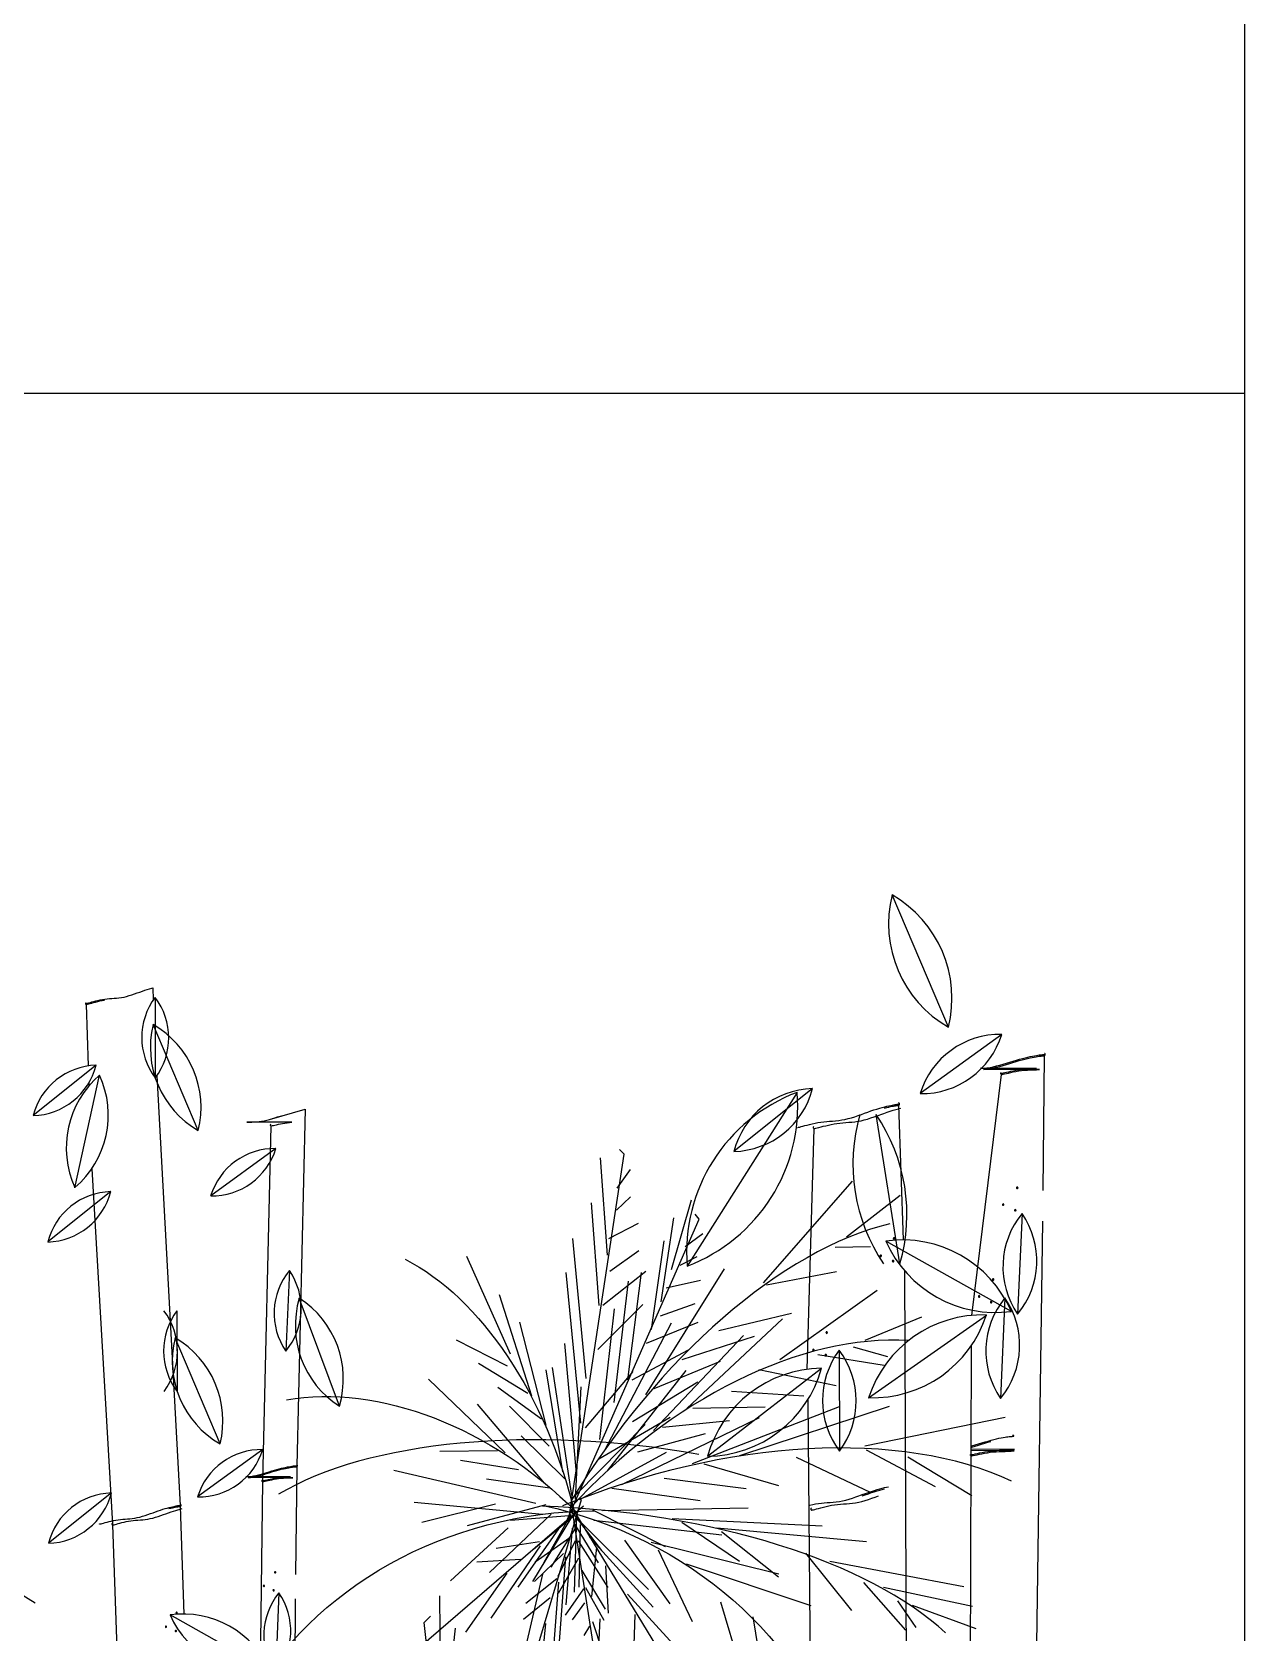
# Model space of a CAD drawing. Header units: millimetres. Extents: x 0 to 25200, y 0 to 17820.
# Drawn here: x 11292 to 12000, y 3987 to 4921 of the extents above; entities that cross this region are included whole.
import ezdxf

# ---------------------------------------------------------------- set-up
doc = ezdxf.new("R2010")
doc.units = ezdxf.units.MM
doc.header["$LTSCALE"] = 100
doc.header["$MEASUREMENT"] = 0
doc.layers.add('CO-TREE', color=251, linetype='Continuous')
doc.layers.add('TB-FORM', color=7, linetype='Continuous')

# ---------------------------------------------------------------- blocks, each defined once
blk = doc.blocks.new('T-134')
at = {"layer": 'CO-TREE'}
for p, q in [((1327.76, 1699.67), (1294.9, 1776.94)), ((849.81, 1718.13), (851.35, 1718.61)), ((851.35, 1718.61), (852.9, 1719.13)), ((852.9, 1719.13), (854.44, 1719.68)), ((854.44, 1719.68), (855.96, 1720.22)), ((855.96, 1720.22), (857.46, 1720.76)), ((857.46, 1720.76), (858.91, 1721.28)), ((858.91, 1721.28), (860.33, 1721.75)), ((860.33, 1721.75), (861.68, 1722.18)), ((861.68, 1722.18), (862.97, 1722.57)), ((862.97, 1722.57), (863.61, 1722.75)), ((863.61, 1722.75), (863.86, 1715.61)), ((824.45, 1713.84), (824.37, 1713.72)), ((824.62, 1714), (824.45, 1713.84)), ((824.63, 1713.61), (824.77, 1713.62)), ((824.65, 1713.04), (825.88, 1677.13)), ((824.73, 1713.03), (825.04, 1713.08)), ((824.77, 1713.62), (825.14, 1713.68)), ((825.04, 1713.08), (825.55, 1713.19)), ((825.14, 1713.68), (825.65, 1713.79)), ((825.55, 1713.19), (826.21, 1713.35)), ((825.65, 1713.79), (826.31, 1713.95)), ((826.21, 1713.35), (827.02, 1713.57)), ((826.31, 1713.95), (827.12, 1714.17)), ((827.02, 1713.57), (827.96, 1713.83)), ((827.12, 1714.17), (828.06, 1714.43)), ((827.96, 1713.83), (829.03, 1714.12)), ((828.06, 1714.43), (829.13, 1714.72)), ((829.03, 1714.12), (830.19, 1714.42)), ((829.13, 1714.72), (830.29, 1715.02)), ((830.19, 1714.42), (831.43, 1714.72)), ((830.29, 1715.02), (831.53, 1715.32)), ((831.43, 1714.72), (832.73, 1715.01)), ((831.53, 1715.32), (832.83, 1715.61)), ((832.73, 1715.01), (834.07, 1715.27)), ((832.83, 1715.61), (834.16, 1715.87)), ((834.07, 1715.27), (835.42, 1715.49)), ((834.16, 1715.87), (835.52, 1716.09)), ((835.52, 1716.09), (836.88, 1716.25)), ((836.88, 1716.25), (838.25, 1716.38)), ((838.25, 1716.38), (839.62, 1716.49)), ((839.62, 1716.49), (841.01, 1716.59)), ((841.01, 1716.59), (842.42, 1716.71)), ((842.42, 1716.71), (843.84, 1716.87)), ((843.84, 1716.87), (845.29, 1717.07)), ((845.29, 1717.07), (846.77, 1717.34)), ((846.77, 1717.34), (848.27, 1717.7)), ((848.27, 1717.7), (849.81, 1718.13)), ((864.93, 1717.12), (865.04, 1670.1)), ((890.08, 1639.44), (863.79, 1701.25)), ((1358.86, 1695.56), (1311.32, 1660.99)), ((1367.42, 1680.51), (1369.21, 1681.02)), ((1369.21, 1681.02), (1370.92, 1681.49)), ((1370.76, 1680.74), (1372.4, 1681.15)), ((1370.92, 1681.49), (1372.56, 1681.9)), ((1372.4, 1681.15), (1373.94, 1681.52)), ((1372.56, 1681.9), (1374.09, 1682.26)), ((1373.94, 1681.52), (1375.37, 1681.84)), ((1374.09, 1682.26), (1375.53, 1682.58)), ((1375.37, 1681.84), (1376.69, 1682.11)), ((1375.53, 1682.58), (1376.85, 1682.85)), ((1376.69, 1682.11), (1377.88, 1682.34)), ((1376.85, 1682.85), (1378.03, 1683.08)), ((1377.88, 1682.34), (1378.93, 1682.53)), ((1378.03, 1683.08), (1379.08, 1683.27)), ((1378.93, 1682.53), (1379.83, 1682.67)), ((1379.08, 1683.27), (1379.99, 1683.41)), ((1379.83, 1682.67), (1380.6, 1682.78)), ((1379.99, 1683.41), (1380.76, 1683.52)), ((1380.6, 1682.78), (1381.26, 1682.86)), ((1380.76, 1683.52), (1381.41, 1683.6)), ((1381.26, 1682.86), (1381.81, 1682.91)), ((1381.41, 1683.6), (1381.96, 1683.66)), ((1381.81, 1682.91), (1382.27, 1682.95)), ((1381.96, 1683.66), (1382.43, 1683.69)), ((1382.27, 1682.95), (1382.66, 1682.98)), ((1382.43, 1683.69), (1382.82, 1683.72)), ((1382.66, 1682.98), (1383, 1683)), ((1383.7, 1683.07), (1382.8, 1604.5)), ((1382.82, 1683.72), (1383.16, 1683.74)), ((1383, 1683), (1383.3, 1683.02)), ((1383.16, 1683.74), (1383.45, 1683.76)), ((1383.3, 1683.02), (1383.57, 1683.05)), ((1383.45, 1683.76), (1383.72, 1683.79)), ((1383.57, 1683.05), (1383.8, 1683.09)), ((1384.02, 1684.3), (1383.72, 1684.46)), ((1383.72, 1683.79), (1383.96, 1683.83)), ((1383.8, 1683.09), (1383.98, 1683.14)), ((1383.96, 1683.83), (1384.13, 1683.89)), ((1383.98, 1683.14), (1384.09, 1683.21)), ((1384.2, 1684.16), (1384.02, 1684.3)), ((1384.09, 1683.21), (1384.09, 1683.22)), ((1384.13, 1683.89), (1384.24, 1683.96)), ((1384.27, 1684.05), (1384.2, 1684.16)), ((1384.24, 1683.96), (1384.27, 1684.05)), ((830.52, 1677.54), (793.79, 1648.17)), ((818.11, 1606.12), (832.54, 1671.73)), ((1358.59, 1672.19), (1341.25, 1531.61)), ((1346.55, 1675.76), (1348.34, 1675.87)), ((1379.22, 1675.69), (1346.55, 1675.76)), ((1348.18, 1675.12), (1350, 1675.3)), ((1380.82, 1675.01), (1348.18, 1675.12)), ((1348.34, 1675.87), (1350.16, 1676.04)), ((1350, 1675.3), (1351.86, 1675.55)), ((1350.16, 1676.04), (1352.02, 1676.3)), ((1351.86, 1675.55), (1353.77, 1675.91)), ((1352.02, 1676.3), (1353.92, 1676.66)), ((1353.77, 1675.91), (1355.7, 1676.36)), ((1353.92, 1676.66), (1355.86, 1677.1)), ((1355.7, 1676.36), (1357.66, 1676.87)), ((1355.86, 1677.1), (1357.82, 1677.62)), ((1357.66, 1676.87), (1359.62, 1677.44)), ((1357.82, 1677.62), (1359.78, 1678.18)), ((1358.38, 1673.2), (1358.28, 1673.05)), ((1358.6, 1673.39), (1358.38, 1673.2)), ((1358.6, 1672.9), (1358.76, 1672.9)), ((1358.68, 1672.17), (1359.08, 1672.21)), ((1358.76, 1672.9), (1359.23, 1672.96)), ((1359.08, 1672.21), (1359.72, 1672.32)), ((1359.23, 1672.96), (1359.88, 1673.07)), ((1359.62, 1677.44), (1361.58, 1678.03)), ((1359.72, 1672.32), (1360.55, 1672.49)), ((1359.78, 1678.18), (1361.73, 1678.77)), ((1359.88, 1673.07), (1360.71, 1673.24)), ((1360.55, 1672.49), (1361.57, 1672.72)), ((1360.71, 1673.24), (1361.73, 1673.46)), ((1361.57, 1672.72), (1362.77, 1672.99)), ((1361.58, 1678.03), (1363.51, 1678.62)), ((1361.73, 1678.77), (1363.67, 1679.37)), ((1361.73, 1673.46), (1362.93, 1673.73)), ((1362.77, 1672.99), (1364.12, 1673.29)), ((1362.93, 1673.73), (1364.27, 1674.03)), ((1363.51, 1678.62), (1365.41, 1679.21)), ((1363.67, 1679.37), (1365.56, 1679.96)), ((1364.12, 1673.29), (1365.58, 1673.6)), ((1364.27, 1674.03), (1365.74, 1674.34)), ((1365.41, 1679.21), (1367.26, 1679.77)), ((1365.56, 1679.96), (1367.42, 1680.51)), ((1365.58, 1673.6), (1367.15, 1673.9)), ((1365.74, 1674.34), (1367.31, 1674.65)), ((1367.15, 1673.9), (1368.79, 1674.19)), ((1367.26, 1679.77), (1369.05, 1680.28)), ((1367.31, 1674.65), (1368.94, 1674.93)), ((1368.79, 1674.19), (1370.47, 1674.44)), ((1368.94, 1674.93), (1370.63, 1675.18)), ((1369.05, 1680.28), (1370.76, 1680.74)), ((1370.47, 1674.44), (1372.18, 1674.63)), ((1370.63, 1675.18), (1372.34, 1675.37)), ((1372.18, 1674.63), (1373.89, 1674.76)), ((1372.34, 1675.37), (1374.05, 1675.5)), ((1373.89, 1674.76), (1375.6, 1674.84)), ((1374.05, 1675.5), (1375.76, 1675.58)), ((1375.6, 1674.84), (1377.32, 1674.89)), ((1375.76, 1675.58), (1377.48, 1675.64)), ((1377.32, 1674.89), (1379.06, 1674.94)), ((1377.48, 1675.64), (1379.22, 1675.69)), ((1379.06, 1674.94), (1380.82, 1675.01)), ((826.22, 1667.22), (826.28, 1665.43)), ((866.01, 1671.46), (879.58, 1420.82)), ((1248.47, 1663.92), (1202.57, 1627.21)), ((1239.51, 1661.73), (1175.29, 1560.42)), ((1287.65, 1652.48), (1289.17, 1652.91)), ((1289.17, 1652.91), (1290.59, 1653.3)), ((1290.46, 1652.55), (1291.77, 1652.88)), ((1290.59, 1653.3), (1291.89, 1653.63)), ((1291.77, 1652.88), (1292.94, 1653.16)), ((1291.89, 1653.63), (1293.07, 1653.91)), ((1292.94, 1653.16), (1293.99, 1653.4)), ((1293.07, 1653.91), (1294.11, 1654.15)), ((1293.99, 1653.4), (1294.88, 1653.58)), ((1294.11, 1654.15), (1295.01, 1654.33)), ((1294.88, 1653.58), (1295.65, 1653.73)), ((1295.01, 1654.33), (1295.77, 1654.48)), ((1295.65, 1653.73), (1296.3, 1653.84)), ((1295.77, 1654.48), (1296.42, 1654.59)), ((1296.3, 1653.84), (1296.84, 1653.92)), ((1296.42, 1654.59), (1296.97, 1654.67)), ((1296.84, 1653.92), (1297.3, 1653.97)), ((1296.97, 1654.67), (1297.43, 1654.73)), ((1297.3, 1653.97), (1297.7, 1654.02)), ((1297.43, 1654.73), (1297.82, 1654.77)), ((1297.7, 1654.02), (1298.03, 1654.06)), ((1297.82, 1654.77), (1298.16, 1654.81)), ((1298.03, 1654.06), (1298.33, 1654.09)), ((1298.16, 1654.81), (1298.45, 1654.84)), ((1298.33, 1654.09), (1298.6, 1654.14)), ((1298.45, 1654.84), (1298.72, 1654.89)), ((1298.6, 1654.14), (1298.82, 1654.19)), ((1298.99, 1655.4), (1298.68, 1655.55)), ((1298.72, 1654.89), (1298.95, 1654.94)), ((1298.73, 1654.16), (1301.42, 1575.63)), ((1298.82, 1654.19), (1299, 1654.25)), ((1298.95, 1654.94), (1299.12, 1655)), ((1299.18, 1655.27), (1298.99, 1655.4)), ((1299, 1654.25), (1299.11, 1654.32)), ((1299.11, 1654.32), (1299.11, 1654.33)), ((1299.12, 1655), (1299.23, 1655.07)), ((1299.26, 1655.16), (1299.18, 1655.27)), ((1299.23, 1655.07), (1299.26, 1655.16)), ((918.48, 1644.34), (919.86, 1644.38)), ((944.65, 1644.27), (918.48, 1644.34)), ((919.86, 1644.38), (921.25, 1644.42)), ((921.25, 1644.42), (922.66, 1644.48)), ((922.66, 1644.48), (924.09, 1644.57)), ((924.09, 1644.57), (925.54, 1644.71)), ((925.54, 1644.71), (927.03, 1644.91)), ((927.03, 1644.91), (928.56, 1645.2)), ((928.56, 1645.2), (930.11, 1645.56)), ((930.11, 1645.56), (931.67, 1645.97)), ((931.67, 1645.97), (952.52, 1651.94)), ((933.24, 1646.42), (934.8, 1646.89)), ((934.8, 1646.89), (936.35, 1647.37)), ((936.35, 1647.37), (937.87, 1647.84)), ((937.87, 1647.84), (939.35, 1648.28)), ((938.01, 1643.35), (939.26, 1643.59)), ((939.26, 1643.59), (940.57, 1643.82)), ((940.57, 1643.82), (941.92, 1644.02)), ((941.92, 1644.02), (943.29, 1644.17)), ((943.29, 1644.17), (944.65, 1644.27)), ((952.52, 1651.94), (947.58, 1443.95)), ((1248.34, 1643.42), (1249.97, 1643.78)), ((1249.97, 1643.78), (1251.64, 1644.1)), ((1251.64, 1644.1), (1253.34, 1644.37)), ((1253.34, 1644.37), (1255.04, 1644.58)), ((1255.04, 1644.58), (1256.75, 1644.74)), ((1256.75, 1644.74), (1258.47, 1644.87)), ((1258.47, 1644.87), (1260.2, 1645)), ((1260.2, 1645), (1261.95, 1645.15)), ((1261.04, 1643.35), (1262.74, 1643.62)), ((1261.95, 1645.15), (1263.73, 1645.35)), ((1262.74, 1643.62), (1264.44, 1643.83)), ((1263.73, 1645.35), (1265.55, 1645.6)), ((1264.44, 1643.83), (1266.15, 1643.99)), ((1265.55, 1645.6), (1267.39, 1645.95)), ((1266.15, 1643.99), (1267.87, 1644.12)), ((1267.39, 1645.95), (1269.28, 1646.39)), ((1267.87, 1644.12), (1269.6, 1644.25)), ((1269.28, 1646.39), (1271.19, 1646.92)), ((1269.6, 1644.25), (1271.36, 1644.4)), ((1271.19, 1646.92), (1273.12, 1647.53)), ((1271.36, 1644.4), (1273.14, 1644.6)), ((1273.12, 1647.53), (1275.06, 1648.18)), ((1273.14, 1644.6), (1274.95, 1644.85)), ((1274.95, 1644.85), (1276.79, 1645.2)), ((1275.06, 1648.18), (1276.98, 1648.86)), ((1276.79, 1645.2), (1278.68, 1645.64)), ((1276.98, 1648.86), (1278.89, 1649.55)), ((1278.68, 1645.64), (1280.59, 1646.17)), ((1278.89, 1649.55), (1280.76, 1650.22)), ((1280.59, 1646.17), (1282.53, 1646.78)), ((1280.76, 1650.22), (1282.58, 1650.86)), ((1282.53, 1646.78), (1284.46, 1647.43)), ((1282.58, 1650.86), (1284.34, 1651.45)), ((1284.34, 1651.45), (1286.04, 1651.99)), ((1284.46, 1647.43), (1286.38, 1648.11)), ((1299.5, 1561.67), (1285.58, 1648.84)), ((1286.04, 1651.99), (1287.65, 1652.48)), ((1286.38, 1648.11), (1288.29, 1648.8)), ((1288.29, 1648.8), (1290.16, 1649.47)), ((1290.16, 1649.47), (1291.98, 1650.11)), ((1291.98, 1650.11), (1293.74, 1650.7)), ((1293.74, 1650.7), (1295.44, 1651.24)), ((1295.44, 1651.24), (1297.05, 1651.73)), ((1297.05, 1651.73), (1298.57, 1652.16)), ((1298.57, 1652.16), (1299.99, 1652.55)), ((932.41, 1642.22), (927.5, 1435.24)), ((932.25, 1643.03), (932.16, 1642.91)), ((932.42, 1643.18), (932.25, 1643.03)), ((932.49, 1642.2), (932.8, 1642.24)), ((932.8, 1642.24), (933.32, 1642.33)), ((933.32, 1642.33), (933.98, 1642.46)), ((933.98, 1642.46), (934.8, 1642.64)), ((934.8, 1642.64), (935.76, 1642.86)), ((935.76, 1642.86), (936.84, 1643.1)), ((936.84, 1643.1), (938.01, 1643.35)), ((1239.72, 1641.28), (1239.89, 1641.28)), ((1239.89, 1641.28), (1240.36, 1641.36)), ((1240.36, 1641.36), (1241, 1641.5)), ((1241, 1641.5), (1241.82, 1641.71)), ((1241.82, 1641.71), (1242.83, 1641.98)), ((1242.83, 1641.98), (1244.01, 1642.31)), ((1244.01, 1642.31), (1245.34, 1642.67)), ((1249.27, 1640.57), (1245.06, 1500.13)), ((1245.34, 1642.67), (1246.79, 1643.04)), ((1246.79, 1643.04), (1248.34, 1643.42)), ((1249.02, 1641.57), (1248.92, 1641.41)), ((1249.23, 1641.77), (1249.02, 1641.57)), ((1249.37, 1640.55), (1249.76, 1640.61)), ((1249.76, 1640.61), (1250.4, 1640.75)), ((1250.4, 1640.75), (1251.22, 1640.96)), ((1251.22, 1640.96), (1252.23, 1641.23)), ((1252.23, 1641.23), (1253.42, 1641.56)), ((1253.42, 1641.56), (1254.75, 1641.92)), ((1254.75, 1641.92), (1256.2, 1642.29)), ((1256.2, 1642.29), (1257.75, 1642.67)), ((1257.75, 1642.67), (1259.37, 1643.03)), ((1259.37, 1643.03), (1261.04, 1643.35)), ((935.36, 1628.95), (897.33, 1601.3)), ((1105.89, 1410.26), (1138.53, 1625.63)), ((1138.53, 1625.63), (1135.78, 1628.4)), ((827.94, 1617.12), (840.02, 1409.94)), ((1128.8, 1566.77), (1124.85, 1623.56)), ((1134.53, 1605.9), (1142.23, 1616.63)), ((1219.89, 1550.64), (1271.79, 1609.83)), ((839, 1603.81), (802.28, 1574.44)), ((1123.94, 1537.34), (1119.51, 1597.24)), ((1134.14, 1593.09), (1142.32, 1600.7)), ((1166.11, 1558.49), (1177.95, 1598.95)), ((1268.25, 1577.53), (1299.61, 1601.82)), ((1104.68, 1411.04), (1182.33, 1587.79)), ((1160.26, 1539.63), (1167.58, 1588.51)), ((1182.33, 1587.79), (1180.01, 1590.64)), ((1370.71, 1591.08), (1368.15, 1532.36)), ((1129.66, 1576.47), (1146.96, 1585.47)), ((1174.15, 1571.77), (1184.39, 1579.48)), ((1382.59, 1586.67), (1360.45, 1.43)), ((1116.4, 1494.75), (1108.67, 1576.47)), ((1130.22, 1557.42), (1147.05, 1569.54)), ((1154.54, 1523.49), (1162, 1575.11)), ((1261.7, 1571.48), (1282.25, 1571.74)), ((1364.5, 1533.98), (1291.24, 1575)), ((1072.17, 1508.92), (1046.69, 1566.06)), ((1171.16, 1560.98), (1181.26, 1565.95)), ((943.27, 1557.79), (941.22, 1510.81)), ((1113.34, 1468.78), (1104.66, 1556.73)), ((1126.22, 1537.68), (1151.22, 1557.42)), ((1132.74, 1480.79), (1141.13, 1551.51)), ((1140.78, 1494.07), (1148.78, 1556.61)), ((1151.16, 1485.27), (1197.21, 1558.72)), ((1163.12, 1547.69), (1183.05, 1552.19)), ((1221.66, 1549.47), (1262.41, 1557.15)), ((1302.04, 1557.81), (1309.22, 1.43)), ((972.45, 1478.68), (949.02, 1541.64)), ((1084.62, 1484.55), (1065.87, 1543.63)), ((1229.43, 1505.87), (1286.13, 1546.33)), ((1360.74, 1541.88), (1358.18, 1483.16)), ((877.68, 1534.34), (877.78, 1487.32)), ((1123.16, 1511.72), (1149.5, 1538.03)), ((1124.29, 1459.32), (1132.96, 1535.5)), ((1159.86, 1531.44), (1179.92, 1538.66)), ((1193.85, 1522.84), (1236.19, 1532.93)), ((1281.2, 1483.63), (1349.93, 1531.85)), ((1093.1, 1467.65), (1077.72, 1527.69)), ((1127.07, 1452.71), (1166.21, 1527.27)), ((1151.68, 1515.43), (1181.84, 1527.62)), ((1175.16, 1477.4), (1230.9, 1529.65)), ((1279.24, 1517.15), (1312.27, 1530.88)), ((902.83, 1456.66), (876.54, 1518.47)), ((1070.51, 1501.99), (1040.68, 1517.08)), ((1110.76, 1439.69), (1103.97, 1515.18)), ((1155.73, 1464.45), (1208.28, 1519.9)), ((1172.42, 1505.85), (1214.58, 1519.52)), ((1272.23, 1513.37), (1292.2, 1507.73)), ((1341.04, 1513.82), (1336.02, 1.43)), ((1082.36, 1486.06), (1053.65, 1503.61)), ((1143.24, 1493.95), (1176.12, 1511.49)), ((1156.12, 1488.92), (1194.74, 1504.93)), ((1251.62, 1508.82), (1290.18, 1502.54)), ((1264.06, 1511.29), (1264.19, 1452.51)), ((1069.18, 1451.43), (1024.45, 1494.34)), ((1102.75, 1440.34), (1092.99, 1499.84)), ((1108.09, 1426.54), (1096.74, 1501.33)), ((1116.1, 1466.01), (1143.77, 1498.9)), ((1128.86, 1440.91), (1174.83, 1499.39)), ((1187.27, 1449.45), (1253.72, 1500.78)), ((1217.21, 1500.1), (1262.36, 1490.8)), ((1090.28, 1471.14), (1064.93, 1489.66)), ((1110.26, 1424.44), (1113.48, 1489.94)), ((1143.37, 1469.64), (1181.63, 1492.82)), ((1201.18, 1487.34), (1243.35, 1484.65)), ((1092.09, 1433.67), (1053.06, 1479.84)), ((1094.83, 1455.26), (1071.71, 1478.71)), ((1178.43, 1445.17), (1264.18, 1478.53)), ((1178.56, 1477.59), (1220.94, 1478.3)), ((1206.04, 1449.94), (1293.42, 1478.76)), ((1245.67, 1482.35), (1259.55, 1.43)), ((1110.37, 1426.88), (1150.78, 1468.08)), ((1123.88, 1447.89), (1165.51, 1472.31)), ((1137.22, 1432.94), (1217.63, 1472.09)), ((1160.93, 1466.43), (1200.12, 1470.35)), ((1278.95, 1455.57), (1360.94, 1472.17)), ((1103.89, 1436.37), (1078.51, 1461.32)), ((1146.49, 1452.07), (1186.11, 1462.78)), ((1345.38, 1456.7), (1347.28, 1457.29)), ((1347.12, 1456.55), (1348.97, 1457.1)), ((1347.28, 1457.29), (1349.13, 1457.85)), ((1348.97, 1457.1), (1350.76, 1457.61)), ((1349.13, 1457.85), (1350.92, 1458.36)), ((1350.76, 1457.61), (1352.48, 1458.08)), ((1350.92, 1458.36), (1352.64, 1458.82)), ((1352.64, 1458.82), (1354.27, 1459.23)), ((1354.27, 1459.23), (1355.81, 1459.6)), ((1355.81, 1459.6), (1357.24, 1459.92)), ((1357.24, 1459.92), (1358.56, 1460.19)), ((1358.56, 1460.19), (1359.75, 1460.42)), ((1359.75, 1460.42), (1360.8, 1460.6)), ((1360.8, 1460.6), (1361.7, 1460.75)), ((1361.7, 1460.75), (1362.48, 1460.86)), ((1362.48, 1460.86), (1363.13, 1460.93)), ((1363.13, 1460.93), (1363.68, 1460.99)), ((1363.68, 1460.99), (1364.14, 1461.03)), ((1364.14, 1461.03), (1364.53, 1461.05)), ((1364.53, 1461.05), (1364.87, 1461.08)), ((1364.87, 1461.08), (1365.17, 1461.1)), ((1365.17, 1461.1), (1365.44, 1461.13)), ((1365.74, 1461.63), (1365.43, 1461.8)), ((1365.44, 1461.13), (1365.67, 1461.17)), ((1365.67, 1461.17), (1365.85, 1461.22)), ((1365.92, 1461.49), (1365.74, 1461.63)), ((1365.85, 1461.22), (1365.96, 1461.29)), ((1365.99, 1461.38), (1365.92, 1461.49)), ((1365.96, 1461.29), (1365.99, 1461.38)), ((927.7, 1453.36), (889.67, 1425.71)), ((1064.72, 1452.64), (1031.03, 1452.19)), ((1112.72, 1424.32), (1163.34, 1451.93)), ((1238.98, 1448.93), (1282.17, 1428.46)), ((1279.76, 1453.29), (1320.06, 1431.79)), ((1304.05, 1449.17), (1341.46, 1426.63)), ((1340.31, 1450.24), (1340.48, 1450.24)), ((1340.48, 1450.24), (1340.95, 1450.29)), ((1366.15, 1452.63), (1340.74, 1452.83)), ((1366.3, 1453.37), (1340.75, 1453.58)), ((1340.76, 1455.3), (1341.49, 1455.51)), ((1340.95, 1450.29), (1341.59, 1450.4)), ((1341.34, 1454.77), (1343.29, 1455.36)), ((1341.44, 1449.66), (1342.27, 1449.83)), ((1341.49, 1455.51), (1343.45, 1456.1)), ((1341.59, 1450.4), (1342.42, 1450.57)), ((1342.27, 1449.83), (1343.29, 1450.05)), ((1342.42, 1450.57), (1343.45, 1450.8)), ((1343.29, 1455.36), (1345.22, 1455.96)), ((1343.29, 1450.05), (1344.49, 1450.32)), ((1343.45, 1456.1), (1345.38, 1456.7)), ((1343.45, 1450.8), (1344.64, 1451.07)), ((1344.49, 1450.32), (1345.83, 1450.62)), ((1344.64, 1451.07), (1345.99, 1451.37)), ((1345.22, 1455.96), (1347.12, 1456.55)), ((1345.83, 1450.62), (1347.3, 1450.93)), ((1345.99, 1451.37), (1347.46, 1451.68)), ((1347.3, 1450.93), (1348.86, 1451.24)), ((1347.46, 1451.68), (1349.02, 1451.98)), ((1348.86, 1451.24), (1350.5, 1451.52)), ((1349.02, 1451.98), (1350.66, 1452.27)), ((1350.5, 1451.52), (1352.19, 1451.77)), ((1350.66, 1452.27), (1352.34, 1452.51)), ((1352.19, 1451.77), (1353.89, 1451.96)), ((1352.34, 1452.51), (1354.05, 1452.71)), ((1353.89, 1451.96), (1355.6, 1452.09)), ((1354.05, 1452.71), (1355.76, 1452.84)), ((1355.6, 1452.09), (1357.32, 1452.17)), ((1355.76, 1452.84), (1357.48, 1452.92)), ((1357.32, 1452.17), (1359.04, 1452.23)), ((1357.48, 1452.92), (1359.2, 1452.97)), ((1359.04, 1452.23), (1360.78, 1452.28)), ((1359.2, 1452.97), (1360.94, 1453.02)), ((1360.78, 1452.28), (1362.54, 1452.35)), ((1360.94, 1453.02), (1362.7, 1453.09)), ((1362.54, 1452.35), (1364.32, 1452.46)), ((1362.7, 1453.09), (1364.48, 1453.2)), ((1364.32, 1452.46), (1366.15, 1452.63)), ((1364.48, 1453.2), (1366.3, 1453.37)), ((922.24, 1437.96), (923.76, 1438.24)), ((923.76, 1438.24), (925.31, 1438.6)), ((925.18, 1438), (926.75, 1438.42)), ((925.31, 1438.6), (926.87, 1439.01)), ((926.75, 1438.42), (928.32, 1438.87)), ((926.87, 1439.01), (928.44, 1439.46)), ((928.32, 1438.87), (929.88, 1439.34)), ((928.44, 1439.46), (930.01, 1439.93)), ((929.88, 1439.34), (931.43, 1439.82)), ((930.01, 1439.93), (931.55, 1440.41)), ((931.43, 1439.82), (932.94, 1440.29)), ((931.55, 1440.41), (933.07, 1440.88)), ((932.94, 1440.29), (934.42, 1440.73)), ((933.07, 1440.88), (934.55, 1441.33)), ((934.42, 1440.73), (935.86, 1441.14)), ((934.55, 1441.33), (935.98, 1441.74)), ((935.86, 1441.14), (937.23, 1441.51)), ((935.98, 1441.74), (937.36, 1442.11)), ((937.23, 1441.51), (938.54, 1441.84)), ((937.36, 1442.11), (938.66, 1442.44)), ((938.54, 1441.84), (939.77, 1442.13)), ((938.66, 1442.44), (939.89, 1442.73)), ((939.77, 1442.13), (940.91, 1442.39)), ((939.89, 1442.73), (941.04, 1442.98)), ((940.91, 1442.39), (941.97, 1442.61)), ((941.04, 1442.98), (942.09, 1443.2)), ((941.97, 1442.61), (942.92, 1442.79)), ((942.09, 1443.2), (943.05, 1443.38)), ((942.92, 1442.79), (943.76, 1442.94)), ((943.05, 1443.38), (943.89, 1443.53)), ((943.76, 1442.94), (944.48, 1443.05)), ((943.89, 1443.53), (944.61, 1443.65)), ((944.48, 1443.05), (945.1, 1443.14)), ((944.61, 1443.65), (945.23, 1443.73)), ((945.1, 1443.14), (945.62, 1443.2)), ((945.23, 1443.73), (945.75, 1443.8)), ((945.62, 1443.2), (946.06, 1443.25)), ((945.75, 1443.8), (946.19, 1443.84)), ((946.06, 1443.25), (946.43, 1443.28)), ((946.19, 1443.84), (946.56, 1443.87)), ((946.43, 1443.28), (946.75, 1443.3)), ((946.56, 1443.87), (946.87, 1443.89)), ((946.75, 1443.3), (947.02, 1443.32)), ((947.58, 1443.38), (946.86, 1380.52)), ((946.87, 1443.89), (947.14, 1443.91)), ((947.02, 1443.32), (947.26, 1443.33)), ((947.14, 1443.91), (947.38, 1443.93)), ((947.26, 1443.33), (947.47, 1443.36)), ((947.38, 1443.93), (947.6, 1443.95)), ((947.47, 1443.36), (947.66, 1443.39)), ((947.84, 1444.36), (947.59, 1444.49)), ((947.6, 1443.95), (947.78, 1443.99)), ((947.66, 1443.39), (947.8, 1443.43)), ((947.78, 1443.99), (947.93, 1444.03)), ((947.8, 1443.43), (947.89, 1443.49)), ((947.98, 1444.25), (947.84, 1444.36)), ((947.89, 1443.49), (947.89, 1443.5)), ((947.93, 1444.03), (948.01, 1444.08)), ((948.04, 1444.16), (947.98, 1444.25)), ((948.01, 1444.08), (948.04, 1444.16)), ((1087.13, 1421.94), (1004.23, 1441.1)), ((1077.02, 1441.61), (1043.02, 1447.01)), ((1185.02, 1444.97), (1228.64, 1432.36)), ((917.86, 1437.52), (919.29, 1437.61)), ((944, 1437.47), (917.86, 1437.52)), ((919.16, 1437.02), (920.62, 1437.15)), ((945.28, 1436.93), (919.16, 1437.02)), ((919.29, 1437.61), (920.75, 1437.75)), ((920.62, 1437.15), (922.11, 1437.36)), ((920.75, 1437.75), (922.24, 1437.96)), ((922.11, 1437.36), (923.63, 1437.65)), ((923.63, 1437.65), (925.18, 1438)), ((927.49, 1434.67), (924.85, 1205.44)), ((927.32, 1435.48), (927.24, 1435.36)), ((927.5, 1435.63), (927.32, 1435.48)), ((927.5, 1435.24), (927.63, 1435.24)), ((927.57, 1434.65), (927.88, 1434.69)), ((927.63, 1435.24), (928.01, 1435.28)), ((927.88, 1434.69), (928.39, 1434.78)), ((928.01, 1435.28), (928.52, 1435.37)), ((928.39, 1434.78), (929.06, 1434.91)), ((928.52, 1435.37), (929.19, 1435.51)), ((929.06, 1434.91), (929.88, 1435.09)), ((929.19, 1435.51), (930, 1435.69)), ((929.88, 1435.09), (930.84, 1435.31)), ((930, 1435.69), (930.96, 1435.9)), ((930.84, 1435.31), (931.91, 1435.55)), ((930.96, 1435.9), (932.04, 1436.14)), ((931.91, 1435.55), (933.08, 1435.8)), ((932.04, 1436.14), (933.21, 1436.39)), ((933.08, 1435.8), (934.34, 1436.04)), ((933.21, 1436.39), (934.46, 1436.64)), ((934.34, 1436.04), (935.65, 1436.27)), ((934.46, 1436.64), (935.77, 1436.86)), ((935.65, 1436.27), (937, 1436.47)), ((935.77, 1436.86), (937.12, 1437.06)), ((937, 1436.47), (938.36, 1436.62)), ((937.12, 1437.06), (938.49, 1437.22)), ((938.36, 1436.62), (939.73, 1436.72)), ((938.49, 1437.22), (939.86, 1437.32)), ((939.73, 1436.72), (941.1, 1436.79)), ((939.86, 1437.32), (941.23, 1437.38)), ((941.1, 1436.79), (942.48, 1436.83)), ((941.23, 1437.38), (942.6, 1437.43)), ((942.48, 1436.83), (943.87, 1436.87)), ((942.6, 1437.43), (944, 1437.47)), ((943.87, 1436.87), (945.28, 1436.93)), ((1095.17, 1430.91), (1058.24, 1436.14)), ((1131.45, 1430.86), (1182.91, 1423.65)), ((1161.94, 1436.68), (1209.69, 1430.7)), ((1281.18, 1428.39), (1282.94, 1428.98)), ((1282.82, 1428.23), (1284.51, 1428.77)), ((1282.94, 1428.98), (1284.64, 1429.52)), ((1284.51, 1428.77), (1286.13, 1429.26)), ((1284.64, 1429.52), (1286.25, 1430.01)), ((1286.13, 1429.26), (1287.65, 1429.69)), ((1286.25, 1430.01), (1287.77, 1430.44)), ((1287.65, 1429.69), (1289.06, 1430.07)), ((1287.77, 1430.44), (1289.19, 1430.82)), ((1289.06, 1430.07), (1290.37, 1430.41)), ((1289.19, 1430.82), (1290.49, 1431.16)), ((1290.49, 1431.16), (1291.67, 1431.44)), ((1291.67, 1431.44), (1292.71, 1431.68)), ((1292.71, 1431.68), (1292.81, 1431.7)), ((839.4, 1428.05), (802.67, 1398.69)), ((871.96, 1419.25), (873.09, 1419.56)), ((873.09, 1419.56), (874.13, 1419.82)), ((874.03, 1419.22), (874.97, 1419.45)), ((874.13, 1419.82), (875.07, 1420.05)), ((874.97, 1419.45), (875.81, 1419.64)), ((875.07, 1420.05), (875.91, 1420.24)), ((875.81, 1419.64), (876.52, 1419.78)), ((875.91, 1420.24), (876.62, 1420.38)), ((876.52, 1419.78), (877.14, 1419.9)), ((876.62, 1420.38), (877.24, 1420.5)), ((877.14, 1419.9), (877.66, 1419.99)), ((877.24, 1420.5), (877.75, 1420.59)), ((877.66, 1419.99), (878.09, 1420.05)), ((877.75, 1420.59), (878.19, 1420.65)), ((878.09, 1420.05), (878.46, 1420.1)), ((878.19, 1420.65), (878.56, 1420.7)), ((878.46, 1420.1), (878.78, 1420.13)), ((878.56, 1420.7), (878.87, 1420.73)), ((878.78, 1420.13), (879.04, 1420.16)), ((878.87, 1420.73), (879.14, 1420.76)), ((879.04, 1420.16), (879.28, 1420.19)), ((879.14, 1420.76), (879.38, 1420.79)), ((879.28, 1420.19), (879.5, 1420.23)), ((879.38, 1420.79), (879.59, 1420.83)), ((879.5, 1420.23), (879.68, 1420.27)), ((879.81, 1421.24), (879.56, 1421.36)), ((879.59, 1420.83), (879.78, 1420.87)), ((879.6, 1420.25), (881.76, 1357.42)), ((879.68, 1420.27), (879.82, 1420.32)), ((879.78, 1420.87), (879.92, 1420.92)), ((879.96, 1421.14), (879.81, 1421.24)), ((879.82, 1420.32), (879.9, 1420.38)), ((879.9, 1420.38), (879.91, 1420.38)), ((879.92, 1420.92), (880, 1420.98)), ((880.02, 1421.05), (879.96, 1421.14)), ((880, 1420.98), (880.02, 1421.05)), ((1090.91, 1415.4), (1016.02, 1422.55)), ((1114.87, 1420.28), (1019.05, 1337.64)), ((1063.46, 1421.54), (1020.61, 1410.78)), ((1092.92, 1421.13), (1046.92, 1408.94)), ((1113.43, 1424.07), (1077.11, 1302.12)), ((1107.47, 1422.63), (1120.7, 1337.72)), ((1107.5, 1420.64), (1188.71, 1287.29)), ((1246.52, 1420.84), (1246.94, 1420.95)), ((1246.94, 1420.95), (1248.57, 1421.31)), ((1248.57, 1421.31), (1250.24, 1421.63)), ((1250.24, 1421.63), (1251.94, 1421.9)), ((1251.94, 1421.9), (1253.64, 1422.11)), ((1252.02, 1419.08), (1253.35, 1419.44)), ((1253.35, 1419.44), (1254.8, 1419.82)), ((1253.64, 1422.11), (1255.35, 1422.27)), ((1254.8, 1419.82), (1256.35, 1420.2)), ((1255.35, 1422.27), (1257.07, 1422.4)), ((1256.35, 1420.2), (1257.97, 1420.56)), ((1257.07, 1422.4), (1258.8, 1422.53)), ((1257.97, 1420.56), (1259.64, 1420.88)), ((1258.8, 1422.53), (1260.55, 1422.68)), ((1259.64, 1420.88), (1261.34, 1421.15)), ((1260.55, 1422.68), (1262.33, 1422.87)), ((1261.34, 1421.15), (1263.04, 1421.36)), ((1262.33, 1422.87), (1264.15, 1423.13)), ((1263.04, 1421.36), (1264.75, 1421.52)), ((1264.15, 1423.13), (1265.99, 1423.47)), ((1264.75, 1421.52), (1266.47, 1421.65)), ((1265.99, 1423.47), (1267.88, 1423.92)), ((1266.47, 1421.65), (1268.2, 1421.78)), ((1267.88, 1423.92), (1269.79, 1424.45)), ((1268.2, 1421.78), (1269.96, 1421.93)), ((1269.79, 1424.45), (1271.72, 1425.05)), ((1269.96, 1421.93), (1271.74, 1422.12)), ((1271.72, 1425.05), (1273.66, 1425.71)), ((1271.74, 1422.12), (1273.55, 1422.38)), ((1273.55, 1422.38), (1275.4, 1422.72)), ((1273.66, 1425.71), (1275.58, 1426.39)), ((1275.4, 1422.72), (1277.28, 1423.17)), ((1275.58, 1426.39), (1277.49, 1427.07)), ((1277.28, 1423.17), (1279.2, 1423.7)), ((1277.36, 1426.32), (1279.23, 1427)), ((1277.49, 1427.07), (1279.36, 1427.75)), ((1279.2, 1423.7), (1281.13, 1424.3)), ((1279.23, 1427), (1281.05, 1427.64)), ((1279.36, 1427.75), (1281.18, 1428.39)), ((1281.05, 1427.64), (1282.82, 1428.23)), ((1281.13, 1424.3), (1283.06, 1424.96)), ((1283.06, 1424.96), (1284.98, 1425.64)), ((1284.98, 1425.64), (1286.89, 1426.32)), ((832.91, 1410.01), (833.42, 1410.12)), ((833.42, 1410.12), (834.07, 1410.28)), ((834.07, 1410.28), (834.88, 1410.5)), ((834.88, 1410.5), (835.83, 1410.76)), ((835.83, 1410.76), (836.89, 1411.05)), ((836.89, 1411.05), (838.05, 1411.35)), ((838.05, 1411.35), (839.29, 1411.65)), ((839.29, 1411.65), (840.59, 1411.94)), ((839.84, 1410.17), (839.76, 1410.05)), ((840, 1410.33), (839.84, 1410.17)), ((840.59, 1411.94), (841.93, 1412.2)), ((841.93, 1412.2), (843.29, 1412.42)), ((842.41, 1409.9), (843.35, 1410.16)), ((843.29, 1412.42), (844.65, 1412.58)), ((843.35, 1410.16), (844.42, 1410.45)), ((844.42, 1410.45), (845.58, 1410.75)), ((844.65, 1412.58), (846.02, 1412.71)), ((845.58, 1410.75), (846.82, 1411.05)), ((846.02, 1412.71), (847.39, 1412.82)), ((846.82, 1411.05), (848.11, 1411.34)), ((847.39, 1412.82), (848.78, 1412.92)), ((848.11, 1411.34), (849.45, 1411.6)), ((848.78, 1412.92), (850.18, 1413.04)), ((849.45, 1411.6), (850.81, 1411.82)), ((850.18, 1413.04), (851.61, 1413.19)), ((850.81, 1411.82), (852.17, 1411.98)), ((851.61, 1413.19), (853.06, 1413.4)), ((852.17, 1411.98), (853.54, 1412.11)), ((853.06, 1413.4), (854.53, 1413.67)), ((853.54, 1412.11), (854.91, 1412.22)), ((854.53, 1413.67), (856.04, 1414.03)), ((854.91, 1412.22), (856.3, 1412.32)), ((856.04, 1414.03), (857.57, 1414.46)), ((856.3, 1412.32), (857.7, 1412.44)), ((857.57, 1414.46), (859.12, 1414.94)), ((857.7, 1412.44), (859.13, 1412.59)), ((859.12, 1414.94), (860.66, 1415.46)), ((859.13, 1412.59), (860.58, 1412.8)), ((860.58, 1412.8), (862.05, 1413.07)), ((860.66, 1415.46), (862.2, 1416)), ((862.05, 1413.07), (863.56, 1413.43)), ((862.2, 1416), (863.73, 1416.55)), ((863.56, 1413.43), (865.09, 1413.86)), ((863.73, 1416.55), (865.22, 1417.09)), ((865.09, 1413.86), (866.64, 1414.34)), ((865.22, 1417.09), (866.68, 1417.61)), ((866.64, 1414.34), (868.19, 1414.86)), ((866.68, 1417.61), (868.09, 1418.08)), ((868.09, 1418.08), (869.45, 1418.51)), ((868.19, 1414.86), (869.73, 1415.4)), ((869.45, 1418.51), (870.74, 1418.9)), ((869.73, 1415.4), (871.25, 1415.95)), ((870.74, 1418.9), (871.96, 1419.25)), ((871.25, 1415.95), (872.74, 1416.49)), ((872.74, 1416.49), (874.2, 1417.01)), ((872.99, 1418.96), (874.03, 1419.22)), ((874.2, 1417.01), (875.61, 1417.48)), ((875.61, 1417.48), (876.97, 1417.91)), ((876.97, 1417.91), (878.26, 1418.3)), ((878.26, 1418.3), (879.48, 1418.65)), ((879.48, 1418.65), (880.61, 1418.96)), ((1096.01, 1415.77), (1060.04, 1381.6)), ((1106.56, 1414.65), (1072.18, 1412)), ((1107.76, 1413.93), (1085.14, 1376.49)), ((1109.66, 1414.86), (1085.72, 1395.07)), ((1107.44, 1415.41), (1091.75, 1387.51)), ((1108.61, 1416.3), (1125.31, 1394.56)), ((1109.06, 1410.88), (1123.43, 1387.35)), ((1110.82, 1414.83), (1109.49, 1370.13)), ((1113.77, 1410.65), (1152.79, 1371.66)), ((1120.05, 1418.27), (1162.51, 1396.79)), ((1120.83, 1412.26), (1195.57, 1403.68)), ((1125.88, 1417.87), (1210.96, 1419.37)), ((1166.58, 1413.19), (1254.19, 1408.95)), ((1172.28, 1410.94), (1205.87, 1388.22)), ((1247.62, 1419.09), (1247.52, 1418.94)), ((1247.83, 1419.29), (1247.62, 1419.09)), ((1247.97, 1418.07), (1248.36, 1418.14)), ((1248.36, 1418.14), (1249, 1418.28)), ((1249, 1418.28), (1249.82, 1418.48)), ((1249.82, 1418.48), (1250.83, 1418.76)), ((1250.83, 1418.76), (1252.02, 1419.08)), ((721.23, 1409.11), (794.9, 1364)), ((832.4, 1409.94), (832.53, 1409.95)), ((832.53, 1409.95), (832.91, 1410.01)), ((840.04, 1409.37), (847.9, 1180.26)), ((840.12, 1409.36), (840.43, 1409.41)), ((840.43, 1409.41), (840.94, 1409.52)), ((840.94, 1409.52), (841.6, 1409.68)), ((841.6, 1409.68), (842.41, 1409.9)), ((1070.96, 1407.63), (1037.31, 1376.78)), ((1101.59, 1409.14), (1076.56, 1373.15)), ((1106.93, 1401.89), (1086.67, 1387.59)), ((1109.98, 1407.27), (1095.7, 1384.78)), ((1108.27, 1407.45), (1104.6, 1362.82)), ((1112.84, 1409.72), (1112.07, 1373.18)), ((1118.41, 1402.29), (1155.57, 1361.43)), ((1192.57, 1407.67), (1279.92, 1399.75)), ((1195.36, 1405.63), (1228.68, 1379.22)), ((1089.5, 1397.28), (1060.71, 1355.05)), ((1089.24, 1399.56), (1063.96, 1395.68)), ((1103.16, 1392.69), (1086.33, 1376.41)), ((1109.96, 1400.05), (1099.88, 1379.34)), ((1111.82, 1400.04), (1128.97, 1372.88)), ((1122.35, 1396.48), (1119.51, 1367.62)), ((1138.73, 1400.51), (1165.22, 1363.34)), ((1154.34, 1399.26), (1228.91, 1380.9)), ((1158.38, 1394.81), (1178.21, 1353.02)), ((1244.29, 1392.96), (1271.27, 1359.58)), ((1078.1, 1389.26), (1052.56, 1387.66)), ((1112.02, 1390.11), (1100.08, 1369.41)), ((1104.27, 1390.79), (1100.38, 1338.71)), ((1113.86, 1382.88), (1127.53, 1360.25)), ((1127.69, 1385.56), (1129.27, 1357.87)), ((1174.69, 1386.8), (1247.51, 1362.4)), ((1258.61, 1388.26), (1336.7, 1373.57)), ((1070.05, 1381.35), (1045.97, 1346.93)), ((1078.73, 1327.29), (1091.12, 1380.78)), ((1099.21, 1377.89), (1081.28, 1363.51)), ((1100.32, 1375.99), (1096.55, 1327.64)), ((1115.93, 1372.94), (1126.81, 1353.93)), ((1278.25, 1375.77), (1302.7, 1348.12)), ((1289.79, 1373.12), (1341.76, 1362.09)), ((937.19, 1369.78), (935.14, 1322.8)), ((946.69, 1366.25), (940.8, 23.56)), ((1031.49, 1303.22), (1031.08, 1368.14)), ((1095.38, 1366.82), (1079.84, 1354.24)), ((1114.76, 1372.05), (1104.23, 1356.76)), ((1115.43, 1363.92), (1108.18, 1354.03)), ((1140.45, 1369.07), (1180.87, 1324.96)), ((1194.87, 1364.56), (1209.62, 1314.41)), ((1298.02, 1365.13), (1308.66, 1349.56)), ((932.22, 1324.1), (873.61, 1356.92)), ((1021.82, 1352.59), (1025.66, 1356.19)), ((1124.47, 1354.71), (1120.22, 1271.36)), ((1144.85, 1357.21), (1144.12, 1333.71)), ((1213.65, 1355.84), (1223.3, 1297.34)), ((1306.64, 1362.68), (1343.78, 1348.98)), ((1055.4, 1060.99), (1021.82, 1352.59)), ((1032.09, 1272.85), (1040.15, 1349.14)), ((1092.61, 1351.99), (1089.22, 1316.67)), ((1118.42, 1350.37), (1115.14, 1344.97)), ((1120.05, 1353.07), (1125.82, 1335.89))]:
    blk.add_line(p, q, dxfattribs=at)
for centre, major_axis, ratio, start_param, end_param in [((1362.62, 1760.12), (0, 69.78), 1, 1.32738, 2.618532), ((1260.04, 1716.49), (0, 69.78), 1, 4.468925, 5.760077), ((824.79, 1713.49), (0.333, 0.333), 1, 2.064795, 3.800363), ((825.05, 1713.41), (0.525, 0.525), 1, 1.933608, 2.064795), ((896.2, 1693.68), (0, 39.08), 1, 0.927477, 2.218628), ((833.77, 1693.54), (0, 39.08), 1, 4.069025, 5.360176), ((917.97, 1687.79), (0, 55.82), 1, 1.327369, 2.618521), ((835.91, 1652.89), (0, 55.82), 1, 4.468964, 5.760116), ((1358.03, 1646.72), (0, 48.85), 1, -0.016945, 1.274206), ((1312.14, 1709.83), (0, 48.85), 1, 3.124699, 4.415851), ((1383.24, 1683.84), (-0.743, 0.743), 1, 3.280674, 4.122197), ((831.65, 1638.48), (0, 39.08), 1, 0.028824, 1.319976), ((792.66, 1687.23), (0, 39.08), 1, 3.170569, 4.461721), ((868.88, 1629.35), (0, 55.82), 1, 0.708687, 1.999839), ((781.78, 1648.51), (0, 55.82), 1, 3.850245, 5.141397), ((1358.78, 1672.75), (-0.416, 0.416), 1, 0.448188, 2.183756), ((1359.11, 1672.63), (0.656, 0.656), 1, 1.887798, 2.018985), ((1201.15, 1676.04), (0, 48.85), 1, 3.17063, 4.461782), ((1249.89, 1615.1), (-0.01, 48.85), 1, 0.028837, 1.319989), ((1274.65, 1568.45), (0, 99.68), 1, 0.360322, 1.651473), ((1140.15, 1653.7), (0, 99.68), 1, 3.501878, 4.793029), ((1298.23, 1654.91), (0.743, 0.743), 1, 4.89728, 5.738804), ((1376.02, 1620.1), (0, 104.01), 1, 1.29083, 2.167348), ((1199.53, 1590.41), (0, 104.01), 1, 4.432399, 5.308917), ((932.57, 1642.67), (0.333, 0.333), 1, 2.018985, 3.754552), ((932.83, 1642.58), (-0.525, 0.525), 1, 0.317002, 0.448188), ((1249.44, 1641.13), (-0.416, 0.416), 1, 0.493999, 2.229566), ((1249.77, 1641.03), (0.656, 0.656), 1, 1.933608, 2.064795), ((934.7, 1589.88), (0, 39.08), 1, -0.016927, 1.274225), ((897.99, 1640.37), (0, 39.08), 1, 3.12473, 4.415881), ((1367.93, 1606.05), (0.312, 0.312), 1, 5.454223, 8.595816), ((840.13, 1564.75), (0, 39.08), 1, 0.029059, 1.320211), ((801.15, 1613.5), (0, 39.08), 1, 3.170475, 4.461627), ((1367.93, 1606.05), (-0.312, 0.312), 1, 0.741834, 3.883427), ((1408.41, 1560.02), (0, 48.85), 1, 0.881591, 2.172742), ((1359.71, 1596.22), (0.312, 0.312), 1, 2.31263, 5.454223), ((1359.71, 1596.22), (-0.312, 0.312), 1, 3.883427, 7.025019), ((1366.76, 1592.92), (-0.312, 0.312), 1, 0.741834, 3.883427), ((1366.76, 1592.92), (-0.312, 0.312), 1, 3.883427, 7.025019), ((1330.46, 1563.42), (0, 48.85), 1, 4.023222, 5.314373), ((1224.78, 1369.86), (136.81, 206.77), 0.514658, 0.501498, 1.649471), ((1300.64, 1505.86), (0, 69.78), 1, -1.156006, 0.135145), ((1355.1, 1603.12), (0, 69.78), 1, 1.985576, 3.276727), ((1296.03, 1576.5), (-0.312, 0.312), 1, 3.929237, 7.07083), ((1296.03, 1576.5), (0.312, 0.312), 1, 2.358441, 5.500033), ((1288.26, 1566.31), (0.312, 0.312), 1, 5.500033, 8.641626), ((1288.26, 1566.31), (0.312, 0.312), 1, 2.358441, 5.500033), ((1295.46, 1563.33), (-0.312, 0.312), 1, 3.929237, 7.07083), ((1295.46, 1563.33), (-0.312, 0.312), 1, 0.787644, 3.929237), ((973.43, 1532.94), (0, 39.08), 1, 0.881757, 2.172909), ((911.06, 1535.66), (0, 39.08), 1, 4.023199, 5.31435), ((1353.89, 1552.52), (0.312, 0.312), 1, 5.454223, 8.595816), ((1353.89, 1552.52), (-0.312, 0.312), 1, 0.741834, 3.883427), ((1002.52, 1525.71), (0, 55.82), 1, 1.281485, 2.572637), ((918.94, 1494.6), (0, 55.82), 1, 4.423141, 5.714293), ((1345.66, 1542.7), (-0.312, 0.312), 1, 0.741834, 3.883427), ((1345.66, 1542.7), (-0.312, 0.312), 1, 3.883427, 7.025019), ((1398.44, 1510.82), (0, 48.85), 1, 0.881693, 2.172844), ((1320.48, 1514.22), (0, 48.85), 1, 4.023264, 5.314415), ((908.94, 1510.9), (0, 39.08), 1, 0.927477, 2.218629), ((838.9, 1510.76), (0, 39.08), 1, 4.069047, 5.360199), ((1347.58, 1462.12), (0, 69.78), 1, -0.03371, 1.257441), ((1283.55, 1553.37), (0, 69.78), 1, 3.107872, 4.399023), ((1352.71, 1539.39), (0.312, 0.312), 1, 2.31263, 5.454223), ((1352.71, 1539.39), (0.312, 0.312), 1, 5.454223, 8.595816), ((930.71, 1505.01), (0, 55.82), 1, 1.327366, 2.618518), ((848.65, 1470.11), (0, 55.82), 1, 4.468901, 5.760052), ((1214.81, 1335.53), (154.91, 154.07), 0.621303, 0.501498, 1.649471), ((1256.73, 1521.6), (0.312, 0.312), 1, 5.500033, 8.641626), ((1256.73, 1521.6), (-0.312, 0.312), 1, 0.787644, 3.929237), ((1248.96, 1511.41), (-0.312, 0.312), 1, 3.929237, 7.07083), ((1248.96, 1511.41), (-0.312, 0.312), 1, 0.787644, 3.929237), ((1303.14, 1481.99), (0, 48.85), 1, 0.927449, 2.2186), ((1256.16, 1508.44), (-0.312, 0.312), 1, 3.929237, 7.07083), ((1256.16, 1508.44), (-0.312, 0.312), 1, 0.787644, 3.929237), ((1225.11, 1481.81), (0, 48.85), 1, 4.069044, 5.360195), ((1254.57, 1431), (0, 69.78), 1, 0.011991, 1.303143), ((1186.43, 1519.23), (0, 69.78), 1, 3.153696, 4.444848), ((1147.23, 1343.68), (-248.41, 35.03), 0.442679, 4.633715, 5.781687), ((1171, 1291.21), (247.65, 88.94), 0.551995, 0.501498, 1.649471), ((927.04, 1414.29), (0, 39.08), 1, -0.016967, 1.274185), ((890.33, 1464.78), (0.01, 39.08), 1, 3.124898, 4.41605), ((947.21, 1443.99), (-0.595, 0.595), 1, 3.280674, 4.122197), ((927.65, 1435.11), (0.333, 0.333), 1, 2.018985, 3.754552), ((927.9, 1435.02), (0.525, 0.525), 1, 1.887798, 2.018985), ((801.54, 1437.75), (0, 39.08), 1, 3.170506, 4.461657), ((840.53, 1388.99), (0, 39.08), 1, 0.029028, 1.320179), ((879.21, 1420.85), (-0.595, 0.595), 1, 3.326484, 4.168008), ((1102.89, 1308.49), (-250.26, 17.39), 0.442679, 3.643091, 4.791063), ((1248.05, 1418.66), (0.416, 0.416), 1, 2.064795, 3.800363), ((1248.37, 1418.56), (0.656, 0.656), 1, 1.933608, 2.064795), ((840.17, 1409.82), (0.333, 0.333), 1, 2.064795, 3.800363), ((840.44, 1409.74), (-0.525, 0.525), 1, 0.362812, 0.493999), ((934.96, 1381.76), (0.249, 0.249), 1, 5.454223, 8.595816), ((928.38, 1373.9), (0.249, 0.249), 1, 2.31263, 5.454223), ((928.38, 1373.9), (-0.249, 0.249), 1, 3.883427, 7.025019), ((934.96, 1381.76), (-0.249, 0.249), 1, 0.741834, 3.883427), ((967.35, 1344.93), (0, 39.08), 1, 0.881625, 2.172777), ((934.03, 1371.25), (-0.249, 0.249), 1, 3.883427, 7.025019), ((934.03, 1371.25), (0.249, 0.249), 1, 2.31263, 5.454223), ((904.98, 1347.65), (0, 39.08), 1, 4.023194, 5.314346), ((881.13, 1301.6), (-0.01, 55.82), 1, -1.156147, 0.135005), ((924.7, 1379.42), (0.01, 55.82), 1, 1.985726, 3.276878), ((877.44, 1358.12), (-0.249, 0.249), 1, 3.929237, 7.07083), ((877.44, 1358.12), (-0.249, 0.249), 1, 0.787644, 3.929237), ((871.23, 1349.96), (0.249, 0.249), 1, 5.500033, 8.641626), ((871.23, 1349.96), (0.249, 0.249), 1, 2.358441, 5.500033), ((876.99, 1347.58), (-0.249, 0.249), 1, 3.929237, 7.07083), ((876.99, 1347.58), (-0.249, 0.249), 1, 0.787644, 3.929237)]:
    blk.add_ellipse(centre, major_axis=major_axis, ratio=ratio, start_param=start_param, end_param=end_param, dxfattribs=at)
at = {"layer": 'CO-TREE', "extrusion": (0, 0, -1)}
for centre, major_axis, ratio, start_param, end_param in [((1004.91, 1401.02), (-48.81, 170.39), 0.593584, 0.501498, 1.649471), ((1017.17, 1333.89), (-131.94, 118.35), 0.703506, 0.501498, 1.649471), ((1055.42, 1235.07), (-210.81, 61.16), 0.860949, 1.492122, 2.640094), ((1118.05, 1228.48), (218.92, 16), 0.860949, 3.643091, 4.791063)]:
    blk.add_ellipse(centre, major_axis=major_axis, ratio=ratio, start_param=start_param, end_param=end_param, dxfattribs=at)

msp = doc.modelspace()

# ---------------------------------------------------------------- linework, layer by layer
at = {"layer": 'TB-FORM', "color": 251}
msp.add_line((12000, 4710), (600, 4710), dxfattribs=at)
msp.add_lwpolyline([(600, 510), (12000, 510), (12000, 17310), (600, 17310)], close=True, dxfattribs=at)

# ---------------------------------------------------------------- block references
at = {"layer": 'CO-TREE'}
msp.add_blockref('T-134', (10499.21, 2640.69), dxfattribs=at)

doc.saveas('drawing.dxf')
